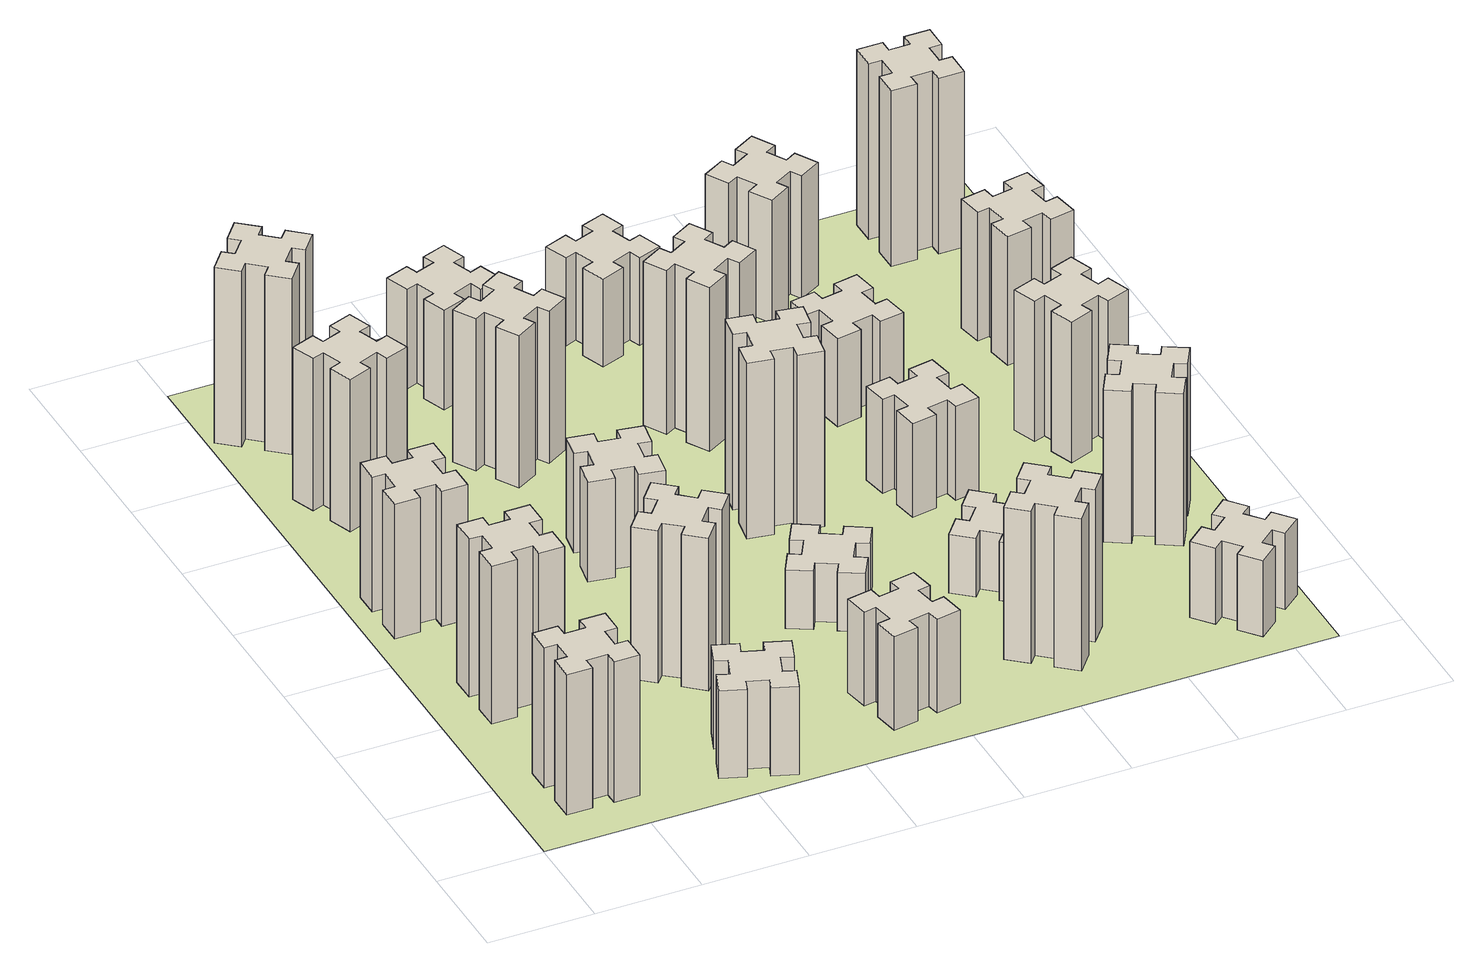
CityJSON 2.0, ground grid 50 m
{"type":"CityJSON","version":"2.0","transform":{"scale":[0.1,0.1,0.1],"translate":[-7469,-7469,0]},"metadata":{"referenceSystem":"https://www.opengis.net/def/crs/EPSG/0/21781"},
"CityObjects":{
"building1":{"type":"Building","attributes":{"class":"1000","function":"1000","usage":"1000","yearOfConstruction":2016,"roofType":"1000","measuredHeight":72,"storeysAboveGround":30,"storeysBelowGround":0},"geometry":[{"type":"Solid","lod":"1","boundaries":[[[[0,1,2,3,4,5,6,7,8,9,10,11,12,13,14,15,16,17,18,19]],[[17,16,20,21]],[[16,15,22,20]],[[15,14,23,22]],[[14,13,24,23]],[[13,12,25,24]],[[12,11,26,25]],[[11,10,27,26]],[[10,9,28,27]],[[9,8,29,28]],[[8,7,30,29]],[[7,6,31,30]],[[6,5,32,31]],[[5,4,33,32]],[[4,3,34,33]],[[3,2,35,34]],[[2,1,36,35]],[[1,0,37,36]],[[0,19,38,37]],[[19,18,39,38]],[[18,17,21,39]],[[24,25,26,27,28,29,30,31,32,33,34,35,36,37,38,39,21,20,22,23]]]]}]},
"building2":{"type":"Building","attributes":{"class":"1000","function":"1000","usage":"1000","yearOfConstruction":2016,"roofType":"1000","measuredHeight":81,"storeysAboveGround":30,"storeysBelowGround":0},"geometry":[{"type":"Solid","lod":"1","boundaries":[[[[40,41,42,43,44,45,46,47,48,49,50,51,52,53,54,55,56,57,58,59]],[[57,56,60,61]],[[56,55,62,60]],[[55,54,63,62]],[[54,53,64,63]],[[53,52,65,64]],[[52,51,66,65]],[[51,50,67,66]],[[50,49,68,67]],[[49,48,69,68]],[[48,47,70,69]],[[47,46,71,70]],[[46,45,72,71]],[[45,44,73,72]],[[44,43,74,73]],[[43,42,75,74]],[[42,41,76,75]],[[41,40,77,76]],[[40,59,78,77]],[[59,58,79,78]],[[58,57,61,79]],[[64,65,66,67,68,69,70,71,72,73,74,75,76,77,78,79,61,60,62,63]]]]}]},
"building3":{"type":"Building","attributes":{"class":"1000","function":"1000","usage":"1000","yearOfConstruction":2016,"roofType":"1000","measuredHeight":69,"storeysAboveGround":30,"storeysBelowGround":0},"geometry":[{"type":"Solid","lod":"1","boundaries":[[[[80,81,82,83,84,85,86,87,88,89,90,91,92,93,94,95,96,97,98,99]],[[97,96,100,101]],[[96,95,102,100]],[[95,94,103,102]],[[94,93,104,103]],[[93,92,105,104]],[[92,91,106,105]],[[91,90,107,106]],[[90,89,108,107]],[[89,88,109,108]],[[88,87,110,109]],[[87,86,111,110]],[[86,85,112,111]],[[85,84,113,112]],[[84,83,114,113]],[[83,82,115,114]],[[82,81,116,115]],[[81,80,117,116]],[[80,99,118,117]],[[99,98,119,118]],[[98,97,101,119]],[[104,105,106,107,108,109,110,111,112,113,114,115,116,117,118,119,101,100,102,103]]]]}]},
"building4":{"type":"Building","attributes":{"class":"1000","function":"1000","usage":"1000","yearOfConstruction":2016,"roofType":"1000","measuredHeight":78,"storeysAboveGround":30,"storeysBelowGround":0},"geometry":[{"type":"Solid","lod":"1","boundaries":[[[[120,121,122,123,124,125,126,127,128,129,130,131,132,133,134,135,136,137,138,139]],[[137,136,140,141]],[[136,135,142,140]],[[135,134,143,142]],[[134,133,144,143]],[[133,132,145,144]],[[132,131,146,145]],[[131,130,147,146]],[[130,129,148,147]],[[129,128,149,148]],[[128,127,150,149]],[[127,126,151,150]],[[126,125,152,151]],[[125,124,153,152]],[[124,123,154,153]],[[123,122,155,154]],[[122,121,156,155]],[[121,120,157,156]],[[120,139,158,157]],[[139,138,159,158]],[[138,137,141,159]],[[144,145,146,147,148,149,150,151,152,153,154,155,156,157,158,159,141,140,142,143]]]]}]},
"building5":{"type":"Building","attributes":{"class":"1000","function":"1000","usage":"1000","yearOfConstruction":2016,"roofType":"1000","measuredHeight":45,"storeysAboveGround":30,"storeysBelowGround":0},"geometry":[{"type":"Solid","lod":"1","boundaries":[[[[160,161,162,163,164,165,166,167,168,169,170,171,172,173,174,175,176,177,178,179]],[[177,176,180,181]],[[176,175,182,180]],[[175,174,183,182]],[[174,173,184,183]],[[173,172,185,184]],[[172,171,186,185]],[[171,170,187,186]],[[170,169,188,187]],[[169,168,189,188]],[[168,167,190,189]],[[167,166,191,190]],[[166,165,192,191]],[[165,164,193,192]],[[164,163,194,193]],[[163,162,195,194]],[[162,161,196,195]],[[161,160,197,196]],[[160,179,198,197]],[[179,178,199,198]],[[178,177,181,199]],[[184,185,186,187,188,189,190,191,192,193,194,195,196,197,198,199,181,180,182,183]]]]}]},
"building6":{"type":"Building","attributes":{"class":"1000","function":"1000","usage":"1000","yearOfConstruction":2016,"roofType":"1000","measuredHeight":90,"storeysAboveGround":30,"storeysBelowGround":0},"geometry":[{"type":"Solid","lod":"1","boundaries":[[[[200,201,202,203,204,205,206,207,208,209,210,211,212,213,214,215,216,217,218,219]],[[217,216,220,221]],[[216,215,222,220]],[[215,214,223,222]],[[214,213,224,223]],[[213,212,225,224]],[[212,211,226,225]],[[211,210,227,226]],[[210,209,228,227]],[[209,208,229,228]],[[208,207,230,229]],[[207,206,231,230]],[[206,205,232,231]],[[205,204,233,232]],[[204,203,234,233]],[[203,202,235,234]],[[202,201,236,235]],[[201,200,237,236]],[[200,219,238,237]],[[219,218,239,238]],[[218,217,221,239]],[[224,225,226,227,228,229,230,231,232,233,234,235,236,237,238,239,221,220,222,223]]]]}]},
"building7":{"type":"Building","attributes":{"class":"1000","function":"1000","usage":"1000","yearOfConstruction":2016,"roofType":"1000","measuredHeight":78,"storeysAboveGround":30,"storeysBelowGround":0},"geometry":[{"type":"Solid","lod":"1","boundaries":[[[[240,241,242,243,244,245,246,247,248,249,250,251,252,253,254,255,256,257,258,259]],[[257,256,260,261]],[[256,255,262,260]],[[255,254,263,262]],[[254,253,264,263]],[[253,252,265,264]],[[252,251,266,265]],[[251,250,267,266]],[[250,249,268,267]],[[249,248,269,268]],[[248,247,270,269]],[[247,246,271,270]],[[246,245,272,271]],[[245,244,273,272]],[[244,243,274,273]],[[243,242,275,274]],[[242,241,276,275]],[[241,240,277,276]],[[240,259,278,277]],[[259,258,279,278]],[[258,257,261,279]],[[264,265,266,267,268,269,270,271,272,273,274,275,276,277,278,279,261,260,262,263]]]]}]},
"building8":{"type":"Building","attributes":{"class":"1000","function":"1000","usage":"1000","yearOfConstruction":2016,"roofType":"1000","measuredHeight":51,"storeysAboveGround":30,"storeysBelowGround":0},"geometry":[{"type":"Solid","lod":"1","boundaries":[[[[280,281,282,283,284,285,286,287,288,289,290,291,292,293,294,295,296,297,298,299]],[[297,296,300,301]],[[296,295,302,300]],[[295,294,303,302]],[[294,293,304,303]],[[293,292,305,304]],[[292,291,306,305]],[[291,290,307,306]],[[290,289,308,307]],[[289,288,309,308]],[[288,287,310,309]],[[287,286,311,310]],[[286,285,312,311]],[[285,284,313,312]],[[284,283,314,313]],[[283,282,315,314]],[[282,281,316,315]],[[281,280,317,316]],[[280,299,318,317]],[[299,298,319,318]],[[298,297,301,319]],[[304,305,306,307,308,309,310,311,312,313,314,315,316,317,318,319,301,300,302,303]]]]}]},
"building9":{"type":"Building","attributes":{"class":"1000","function":"1000","usage":"1000","yearOfConstruction":2016,"roofType":"1000","measuredHeight":78,"storeysAboveGround":30,"storeysBelowGround":0},"geometry":[{"type":"Solid","lod":"1","boundaries":[[[[320,321,322,323,324,325,326,327,328,329,330,331,332,333,334,335,336,337,338,339]],[[337,336,340,341]],[[336,335,342,340]],[[335,334,343,342]],[[334,333,344,343]],[[333,332,345,344]],[[332,331,346,345]],[[331,330,347,346]],[[330,329,348,347]],[[329,328,349,348]],[[328,327,350,349]],[[327,326,351,350]],[[326,325,352,351]],[[325,324,353,352]],[[324,323,354,353]],[[323,322,355,354]],[[322,321,356,355]],[[321,320,357,356]],[[320,339,358,357]],[[339,338,359,358]],[[338,337,341,359]],[[344,345,346,347,348,349,350,351,352,353,354,355,356,357,358,359,341,340,342,343]]]]}]},
"building10":{"type":"Building","attributes":{"class":"1000","function":"1000","usage":"1000","yearOfConstruction":2016,"roofType":"1000","measuredHeight":48,"storeysAboveGround":30,"storeysBelowGround":0},"geometry":[{"type":"Solid","lod":"1","boundaries":[[[[360,361,362,363,364,365,366,367,368,369,370,371,372,373,374,375,376,377,378,379]],[[377,376,380,381]],[[376,375,382,380]],[[375,374,383,382]],[[374,373,384,383]],[[373,372,385,384]],[[372,371,386,385]],[[371,370,387,386]],[[370,369,388,387]],[[369,368,389,388]],[[368,367,390,389]],[[367,366,391,390]],[[366,365,392,391]],[[365,364,393,392]],[[364,363,394,393]],[[363,362,395,394]],[[362,361,396,395]],[[361,360,397,396]],[[360,379,398,397]],[[379,378,399,398]],[[378,377,381,399]],[[384,385,386,387,388,389,390,391,392,393,394,395,396,397,398,399,381,380,382,383]]]]}]},
"building11":{"type":"Building","attributes":{"class":"1000","function":"1000","usage":"1000","yearOfConstruction":2016,"roofType":"1000","measuredHeight":51,"storeysAboveGround":30,"storeysBelowGround":0},"geometry":[{"type":"Solid","lod":"1","boundaries":[[[[400,401,402,403,404,405,406,407,408,409,410,411,412,413,414,415,416,417,418,419]],[[417,416,420,421]],[[416,415,422,420]],[[415,414,423,422]],[[414,413,424,423]],[[413,412,425,424]],[[412,411,426,425]],[[411,410,427,426]],[[410,409,428,427]],[[409,408,429,428]],[[408,407,430,429]],[[407,406,431,430]],[[406,405,432,431]],[[405,404,433,432]],[[404,403,434,433]],[[403,402,435,434]],[[402,401,436,435]],[[401,400,437,436]],[[400,419,438,437]],[[419,418,439,438]],[[418,417,421,439]],[[424,425,426,427,428,429,430,431,432,433,434,435,436,437,438,439,421,420,422,423]]]]}]},
"building12":{"type":"Building","attributes":{"class":"1000","function":"1000","usage":"1000","yearOfConstruction":2016,"roofType":"1000","measuredHeight":30,"storeysAboveGround":30,"storeysBelowGround":0},"geometry":[{"type":"Solid","lod":"1","boundaries":[[[[440,441,442,443,444,445,446,447,448,449,450,451,452,453,454,455,456,457,458,459]],[[457,456,460,461]],[[456,455,462,460]],[[455,454,463,462]],[[454,453,464,463]],[[453,452,465,464]],[[452,451,466,465]],[[451,450,467,466]],[[450,449,468,467]],[[449,448,469,468]],[[448,447,470,469]],[[447,446,471,470]],[[446,445,472,471]],[[445,444,473,472]],[[444,443,474,473]],[[443,442,475,474]],[[442,441,476,475]],[[441,440,477,476]],[[440,459,478,477]],[[459,458,479,478]],[[458,457,461,479]],[[464,465,466,467,468,469,470,471,472,473,474,475,476,477,478,479,461,460,462,463]]]]}]},
"building13":{"type":"Building","attributes":{"class":"1000","function":"1000","usage":"1000","yearOfConstruction":2016,"roofType":"1000","measuredHeight":90,"storeysAboveGround":30,"storeysBelowGround":0},"geometry":[{"type":"Solid","lod":"1","boundaries":[[[[480,481,482,483,484,485,486,487,488,489,490,491,492,493,494,495,496,497,498,499]],[[497,496,500,501]],[[496,495,502,500]],[[495,494,503,502]],[[494,493,504,503]],[[493,492,505,504]],[[492,491,506,505]],[[491,490,507,506]],[[490,489,508,507]],[[489,488,509,508]],[[488,487,510,509]],[[487,486,511,510]],[[486,485,512,511]],[[485,484,513,512]],[[484,483,514,513]],[[483,482,515,514]],[[482,481,516,515]],[[481,480,517,516]],[[480,499,518,517]],[[499,498,519,518]],[[498,497,501,519]],[[504,505,506,507,508,509,510,511,512,513,514,515,516,517,518,519,501,500,502,503]]]]}]},
"building14":{"type":"Building","attributes":{"class":"1000","function":"1000","usage":"1000","yearOfConstruction":2016,"roofType":"1000","measuredHeight":84,"storeysAboveGround":30,"storeysBelowGround":0},"geometry":[{"type":"Solid","lod":"1","boundaries":[[[[520,521,522,523,524,525,526,527,528,529,530,531,532,533,534,535,536,537,538,539]],[[537,536,540,541]],[[536,535,542,540]],[[535,534,543,542]],[[534,533,544,543]],[[533,532,545,544]],[[532,531,546,545]],[[531,530,547,546]],[[530,529,548,547]],[[529,528,549,548]],[[528,527,550,549]],[[527,526,551,550]],[[526,525,552,551]],[[525,524,553,552]],[[524,523,554,553]],[[523,522,555,554]],[[522,521,556,555]],[[521,520,557,556]],[[520,539,558,557]],[[539,538,559,558]],[[538,537,541,559]],[[544,545,546,547,548,549,550,551,552,553,554,555,556,557,558,559,541,540,542,543]]]]}]},
"building15":{"type":"Building","attributes":{"class":"1000","function":"1000","usage":"1000","yearOfConstruction":2016,"roofType":"1000","measuredHeight":78,"storeysAboveGround":30,"storeysBelowGround":0},"geometry":[{"type":"Solid","lod":"1","boundaries":[[[[560,561,562,563,564,565,566,567,568,569,570,571,572,573,574,575,576,577,578,579]],[[577,576,580,581]],[[576,575,582,580]],[[575,574,583,582]],[[574,573,584,583]],[[573,572,585,584]],[[572,571,586,585]],[[571,570,587,586]],[[570,569,588,587]],[[569,568,589,588]],[[568,567,590,589]],[[567,566,591,590]],[[566,565,592,591]],[[565,564,593,592]],[[564,563,594,593]],[[563,562,595,594]],[[562,561,596,595]],[[561,560,597,596]],[[560,579,598,597]],[[579,578,599,598]],[[578,577,581,599]],[[584,585,586,587,588,589,590,591,592,593,594,595,596,597,598,599,581,580,582,583]]]]}]},
"building16":{"type":"Building","attributes":{"class":"1000","function":"1000","usage":"1000","yearOfConstruction":2016,"roofType":"1000","measuredHeight":45,"storeysAboveGround":30,"storeysBelowGround":0},"geometry":[{"type":"Solid","lod":"1","boundaries":[[[[600,601,602,603,604,605,606,607,608,609,610,611,612,613,614,615,616,617,618,619]],[[617,616,620,621]],[[616,615,622,620]],[[615,614,623,622]],[[614,613,624,623]],[[613,612,625,624]],[[612,611,626,625]],[[611,610,627,626]],[[610,609,628,627]],[[609,608,629,628]],[[608,607,630,629]],[[607,606,631,630]],[[606,605,632,631]],[[605,604,633,632]],[[604,603,634,633]],[[603,602,635,634]],[[602,601,636,635]],[[601,600,637,636]],[[600,619,638,637]],[[619,618,639,638]],[[618,617,621,639]],[[624,625,626,627,628,629,630,631,632,633,634,635,636,637,638,639,621,620,622,623]]]]}]},
"building17":{"type":"Building","attributes":{"class":"1000","function":"1000","usage":"1000","yearOfConstruction":2016,"roofType":"1000","measuredHeight":30,"storeysAboveGround":30,"storeysBelowGround":0},"geometry":[{"type":"Solid","lod":"1","boundaries":[[[[640,641,642,643,644,645,646,647,648,649,650,651,652,653,654,655,656,657,658,659]],[[657,656,660,661]],[[656,655,662,660]],[[655,654,663,662]],[[654,653,664,663]],[[653,652,665,664]],[[652,651,666,665]],[[651,650,667,666]],[[650,649,668,667]],[[649,648,669,668]],[[648,647,670,669]],[[647,646,671,670]],[[646,645,672,671]],[[645,644,673,672]],[[644,643,674,673]],[[643,642,675,674]],[[642,641,676,675]],[[641,640,677,676]],[[640,659,678,677]],[[659,658,679,678]],[[658,657,661,679]],[[664,665,666,667,668,669,670,671,672,673,674,675,676,677,678,679,661,660,662,663]]]]}]},
"building18":{"type":"Building","attributes":{"class":"1000","function":"1000","usage":"1000","yearOfConstruction":2016,"roofType":"1000","measuredHeight":48,"storeysAboveGround":30,"storeysBelowGround":0},"geometry":[{"type":"Solid","lod":"1","boundaries":[[[[680,681,682,683,684,685,686,687,688,689,690,691,692,693,694,695,696,697,698,699]],[[697,696,700,701]],[[696,695,702,700]],[[695,694,703,702]],[[694,693,704,703]],[[693,692,705,704]],[[692,691,706,705]],[[691,690,707,706]],[[690,689,708,707]],[[689,688,709,708]],[[688,687,710,709]],[[687,686,711,710]],[[686,685,712,711]],[[685,684,713,712]],[[684,683,714,713]],[[683,682,715,714]],[[682,681,716,715]],[[681,680,717,716]],[[680,699,718,717]],[[699,698,719,718]],[[698,697,701,719]],[[704,705,706,707,708,709,710,711,712,713,714,715,716,717,718,719,701,700,702,703]]]]}]},
"building19":{"type":"Building","attributes":{"class":"1000","function":"1000","usage":"1000","yearOfConstruction":2016,"roofType":"1000","measuredHeight":45,"storeysAboveGround":30,"storeysBelowGround":0},"geometry":[{"type":"Solid","lod":"1","boundaries":[[[[720,721,722,723,724,725,726,727,728,729,730,731,732,733,734,735,736,737,738,739]],[[737,736,740,741]],[[736,735,742,740]],[[735,734,743,742]],[[734,733,744,743]],[[733,732,745,744]],[[732,731,746,745]],[[731,730,747,746]],[[730,729,748,747]],[[729,728,749,748]],[[728,727,750,749]],[[727,726,751,750]],[[726,725,752,751]],[[725,724,753,752]],[[724,723,754,753]],[[723,722,755,754]],[[722,721,756,755]],[[721,720,757,756]],[[720,739,758,757]],[[739,738,759,758]],[[738,737,741,759]],[[744,745,746,747,748,749,750,751,752,753,754,755,756,757,758,759,741,740,742,743]]]]}]},
"building20":{"type":"Building","attributes":{"class":"1000","function":"1000","usage":"1000","yearOfConstruction":2016,"roofType":"1000","measuredHeight":39,"storeysAboveGround":30,"storeysBelowGround":0},"geometry":[{"type":"Solid","lod":"1","boundaries":[[[[760,761,762,763,764,765,766,767,768,769,770,771,772,773,774,775,776,777,778,779]],[[777,776,780,781]],[[776,775,782,780]],[[775,774,783,782]],[[774,773,784,783]],[[773,772,785,784]],[[772,771,786,785]],[[771,770,787,786]],[[770,769,788,787]],[[769,768,789,788]],[[768,767,790,789]],[[767,766,791,790]],[[766,765,792,791]],[[765,764,793,792]],[[764,763,794,793]],[[763,762,795,794]],[[762,761,796,795]],[[761,760,797,796]],[[760,779,798,797]],[[779,778,799,798]],[[778,777,781,799]],[[784,785,786,787,788,789,790,791,792,793,794,795,796,797,798,799,781,780,782,783]]]]}]},
"building21":{"type":"Building","attributes":{"class":"1000","function":"1000","usage":"1000","yearOfConstruction":2016,"roofType":"1000","measuredHeight":63,"storeysAboveGround":30,"storeysBelowGround":0},"geometry":[{"type":"Solid","lod":"1","boundaries":[[[[800,801,802,803,804,805,806,807,808,809,810,811,812,813,814,815,816,817,818,819]],[[817,816,820,821]],[[816,815,822,820]],[[815,814,823,822]],[[814,813,824,823]],[[813,812,825,824]],[[812,811,826,825]],[[811,810,827,826]],[[810,809,828,827]],[[809,808,829,828]],[[808,807,830,829]],[[807,806,831,830]],[[806,805,832,831]],[[805,804,833,832]],[[804,803,834,833]],[[803,802,835,834]],[[802,801,836,835]],[[801,800,837,836]],[[800,819,838,837]],[[819,818,839,838]],[[818,817,821,839]],[[824,825,826,827,828,829,830,831,832,833,834,835,836,837,838,839,821,820,822,823]]]]}]},
"building22":{"type":"Building","attributes":{"class":"1000","function":"1000","usage":"1000","yearOfConstruction":2016,"roofType":"1000","measuredHeight":78,"storeysAboveGround":30,"storeysBelowGround":0},"geometry":[{"type":"Solid","lod":"1","boundaries":[[[[840,841,842,843,844,845,846,847,848,849,850,851,852,853,854,855,856,857,858,859]],[[857,856,860,861]],[[856,855,862,860]],[[855,854,863,862]],[[854,853,864,863]],[[853,852,865,864]],[[852,851,866,865]],[[851,850,867,866]],[[850,849,868,867]],[[849,848,869,868]],[[848,847,870,869]],[[847,846,871,870]],[[846,845,872,871]],[[845,844,873,872]],[[844,843,874,873]],[[843,842,875,874]],[[842,841,876,875]],[[841,840,877,876]],[[840,859,878,877]],[[859,858,879,878]],[[858,857,861,879]],[[864,865,866,867,868,869,870,871,872,873,874,875,876,877,878,879,861,860,862,863]]]]}]},
"building23":{"type":"Building","attributes":{"class":"1000","function":"1000","usage":"1000","yearOfConstruction":2016,"roofType":"1000","measuredHeight":72,"storeysAboveGround":30,"storeysBelowGround":0},"geometry":[{"type":"Solid","lod":"1","boundaries":[[[[880,881,882,883,884,885,886,887,888,889,890,891,892,893,894,895,896,897,898,899]],[[897,896,900,901]],[[896,895,902,900]],[[895,894,903,902]],[[894,893,904,903]],[[893,892,905,904]],[[892,891,906,905]],[[891,890,907,906]],[[890,889,908,907]],[[889,888,909,908]],[[888,887,910,909]],[[887,886,911,910]],[[886,885,912,911]],[[885,884,913,912]],[[884,883,914,913]],[[883,882,915,914]],[[882,881,916,915]],[[881,880,917,916]],[[880,899,918,917]],[[899,898,919,918]],[[898,897,901,919]],[[904,905,906,907,908,909,910,911,912,913,914,915,916,917,918,919,901,900,902,903]]]]}]},
"building24":{"type":"Building","attributes":{"class":"1000","function":"1000","usage":"1000","yearOfConstruction":2016,"roofType":"1000","measuredHeight":66,"storeysAboveGround":30,"storeysBelowGround":0},"geometry":[{"type":"Solid","lod":"1","boundaries":[[[[920,921,922,923,924,925,926,927,928,929,930,931,932,933,934,935,936,937,938,939]],[[937,936,940,941]],[[936,935,942,940]],[[935,934,943,942]],[[934,933,944,943]],[[933,932,945,944]],[[932,931,946,945]],[[931,930,947,946]],[[930,929,948,947]],[[929,928,949,948]],[[928,927,950,949]],[[927,926,951,950]],[[926,925,952,951]],[[925,924,953,952]],[[924,923,954,953]],[[923,922,955,954]],[[922,921,956,955]],[[921,920,957,956]],[[920,939,958,957]],[[939,938,959,958]],[[938,937,941,959]],[[944,945,946,947,948,949,950,951,952,953,954,955,956,957,958,959,941,940,942,943]]]]}]},
"building25":{"type":"Building","attributes":{"class":"1000","function":"1000","usage":"1000","yearOfConstruction":2016,"roofType":"1000","measuredHeight":90,"storeysAboveGround":30,"storeysBelowGround":0},"geometry":[{"type":"Solid","lod":"1","boundaries":[[[[960,961,962,963,964,965,966,967,968,969,970,971,972,973,974,975,976,977,978,979]],[[977,976,980,981]],[[976,975,982,980]],[[975,974,983,982]],[[974,973,984,983]],[[973,972,985,984]],[[972,971,986,985]],[[971,970,987,986]],[[970,969,988,987]],[[969,968,989,988]],[[968,967,990,989]],[[967,966,991,990]],[[966,965,992,991]],[[965,964,993,992]],[[964,963,994,993]],[[963,962,995,994]],[[962,961,996,995]],[[961,960,997,996]],[[960,979,998,997]],[[979,978,999,998]],[[978,977,981,999]],[[984,985,986,987,988,989,990,991,992,993,994,995,996,997,998,999,981,980,982,983]]]]}]},
"landuse1":{"type":"LandUse","attributes":{"name":"plot1","function":"1010"},"geometry":[{"type":"MultiSurface","lod":"1","boundaries":[[[1000,1001,1002,1003]]]}]}
},
"vertices":[
[325,265,0],[425,265,0],[425,205,0],[545,205,0],[545,325,0],[485,325,0],[485,425,0],[545,425,0],[545,545,0],[425,545,0],[425,485,0],[325,485,0],[325,545,0],[205,545,0],[205,425,0],[265,425,0],[265,325,0],[205,325,0],[205,205,0],[325,205,0],[265,325,720],[205,325,720],[265,425,720],[205,425,720],[205,545,720],[325,545,720],[325,485,720],[425,485,720],[425,545,720],[545,545,720],[545,425,720],[485,425,720],[485,325,720],[545,325,720],[545,205,720],[425,205,720],[425,265,720],[325,265,720],[325,205,720],[205,205,720],
[325,1005,0],[425,1005,0],[425,945,0],[545,945,0],[545,1065,0],[485,1065,0],[485,1165,0],[545,1165,0],[545,1285,0],[425,1285,0],[425,1225,0],[325,1225,0],[325,1285,0],[205,1285,0],[205,1165,0],[265,1165,0],[265,1065,0],[205,1065,0],[205,945,0],[325,945,0],[265,1065,810],[205,1065,810],[265,1165,810],[205,1165,810],[205,1285,810],[325,1285,810],[325,1225,810],[425,1225,810],[425,1285,810],[545,1285,810],[545,1165,810],[485,1165,810],[485,1065,810],[545,1065,810],[545,945,810],[425,945,810],[425,1005,810],[325,1005,810],[325,945,810],[205,945,810],
[385,1805,0],[385,1905,0],[445,1905,0],[445,2025,0],[325,2025,0],[325,1965,0],[225,1965,0],[225,2025,0],[105,2025,0],[105,1905,0],[165,1905,0],[165,1805,0],[105,1805,0],[105,1685,0],[225,1685,0],[225,1745,0],[325,1745,0],[325,1685,0],[445,1685,0],[445,1805,0],[325,1745,690],[325,1685,690],[225,1745,690],[225,1685,690],[105,1685,690],[105,1805,690],[165,1805,690],[165,1905,690],[105,1905,690],[105,2025,690],[225,2025,690],[225,1965,690],[325,1965,690],[325,2025,690],[445,2025,690],[445,1905,690],[385,1905,690],[385,1805,690],[445,1805,690],[445,1685,690],
[385,2816,0],[291,2782,0],[270,2838,0],[157,2797,0],[199,2684,0],[255,2705,0],[289,2611,0],[233,2590,0],[274,2477,0],[387,2519,0],[366,2575,0],[460,2609,0],[480,2553,0],[593,2594,0],[552,2707,0],[496,2686,0],[462,2780,0],[518,2800,0],[477,2913,0],[364,2872,0],[462,2780,780],[518,2800,780],[496,2686,780],[552,2707,780],[593,2594,780],[480,2553,780],[460,2609,780],[366,2575,780],[387,2519,780],[274,2477,780],[233,2590,780],[289,2611,780],[255,2705,780],[199,2684,780],[157,2797,780],[270,2838,780],[291,2782,780],[385,2816,780],[364,2872,780],[477,2913,780],
[1200,362,0],[1106,396,0],[1127,452,0],[1014,493,0],[973,380,0],[1029,360,0],[995,266,0],[939,287,0],[897,174,0],[1010,133,0],[1031,189,0],[1125,155,0],[1104,99,0],[1217,57,0],[1258,170,0],[1202,191,0],[1236,285,0],[1292,264,0],[1333,377,0],[1220,418,0],[1236,285,450],[1292,264,450],[1202,191,450],[1258,170,450],[1217,57,450],[1104,99,450],[1125,155,450],[1031,189,450],[1010,133,450],[897,174,450],[939,287,450],[995,266,450],[1029,360,450],[973,380,450],[1014,493,450],[1127,452,450],[1106,396,450],[1200,362,450],[1220,418,450],[1333,377,450],
[384,3387,0],[308,3452,0],[346,3498,0],[254,3575,0],[177,3483,0],[223,3444,0],[159,3368,0],[113,3406,0],[36,3314,0],[128,3237,0],[166,3283,0],[243,3219,0],[204,3173,0],[296,3096,0],[373,3188,0],[327,3226,0],[392,3303,0],[438,3264,0],[515,3356,0],[423,3433,0],[392,3303,900],[438,3264,900],[327,3226,900],[373,3188,900],[296,3096,900],[204,3173,900],[243,3219,900],[166,3283,900],[128,3237,900],[36,3314,900],[113,3406,900],[159,3368,900],[223,3444,900],[177,3483,900],[254,3575,900],[346,3498,900],[308,3452,900],[384,3387,900],[423,3433,900],[515,3356,900],
[1224,1067,0],[1148,1132,0],[1186,1178,0],[1094,1255,0],[1017,1163,0],[1063,1124,0],[999,1048,0],[953,1086,0],[876,994,0],[968,917,0],[1006,963,0],[1083,899,0],[1044,853,0],[1136,776,0],[1213,868,0],[1167,906,0],[1232,983,0],[1278,944,0],[1355,1036,0],[1263,1113,0],[1232,983,780],[1278,944,780],[1167,906,780],[1213,868,780],[1136,776,780],[1044,853,780],[1083,899,780],[1006,963,780],[968,917,780],[876,994,780],[953,1086,780],[999,1048,780],[1063,1124,780],[1017,1163,780],[1094,1255,780],[1186,1178,780],[1148,1132,780],[1224,1067,780],[1263,1113,780],[1355,1036,780],
[1315,1787,0],[1332,1885,0],[1391,1875,0],[1412,1993,0],[1294,2014,0],[1284,1955,0],[1185,1972,0],[1196,2031,0],[1077,2052,0],[1057,1934,0],[1116,1924,0],[1098,1825,0],[1039,1836,0],[1018,1717,0],[1137,1697,0],[1147,1756,0],[1245,1738,0],[1235,1679,0],[1353,1658,0],[1374,1777,0],[1245,1738,510],[1235,1679,510],[1147,1756,510],[1137,1697,510],[1018,1717,510],[1039,1836,510],[1098,1825,510],[1116,1924,510],[1057,1934,510],[1077,2052,510],[1196,2031,510],[1185,1972,510],[1284,1955,510],[1294,2014,510],[1412,1993,510],[1391,1875,510],[1332,1885,510],[1315,1787,510],[1374,1777,510],[1353,1658,510],
[1236,2707,0],[1186,2794,0],[1238,2824,0],[1178,2928,0],[1074,2868,0],[1104,2816,0],[1017,2766,0],[987,2818,0],[883,2758,0],[943,2654,0],[995,2684,0],[1045,2597,0],[993,2567,0],[1053,2463,0],[1157,2523,0],[1127,2575,0],[1214,2625,0],[1244,2573,0],[1348,2633,0],[1288,2737,0],[1214,2625,780],[1244,2573,780],[1127,2575,780],[1157,2523,780],[1053,2463,780],[993,2567,780],[1045,2597,780],[995,2684,780],[943,2654,780],[883,2758,780],[987,2818,780],[1017,2766,780],[1104,2816,780],[1074,2868,780],[1178,2928,780],[1238,2824,780],[1186,2794,780],[1236,2707,780],[1288,2737,780],[1348,2633,780],
[1738,405,0],[1756,307,0],[1697,297,0],[1717,178,0],[1836,199,0],[1825,258,0],[1924,276,0],[1934,217,0],[2052,237,0],[2031,356,0],[1972,345,0],[1955,444,0],[2014,454,0],[1993,572,0],[1875,551,0],[1885,492,0],[1787,475,0],[1777,534,0],[1658,513,0],[1679,395,0],[1787,475,480],[1777,534,480],[1885,492,480],[1875,551,480],[1993,572,480],[2014,454,480],[1955,444,480],[1972,345,480],[2031,356,480],[2052,237,480],[1934,217,480],[1924,276,480],[1825,258,480],[1836,199,480],[1717,178,480],[1697,297,480],[1756,307,480],[1738,405,480],[1679,395,480],[1658,513,480],
[1125,3456,0],[1031,3422,0],[1010,3478,0],[897,3437,0],[939,3324,0],[995,3345,0],[1029,3251,0],[973,3230,0],[1014,3117,0],[1127,3159,0],[1106,3215,0],[1200,3249,0],[1220,3193,0],[1333,3234,0],[1292,3347,0],[1236,3326,0],[1202,3420,0],[1258,3440,0],[1217,3553,0],[1104,3512,0],[1202,3420,510],[1258,3440,510],[1236,3326,510],[1292,3347,510],[1333,3234,510],[1220,3193,510],[1200,3249,510],[1106,3215,510],[1127,3159,510],[1014,3117,510],[973,3230,510],[1029,3251,510],[995,3345,510],[939,3324,510],[897,3437,510],[1010,3478,510],[1031,3422,510],[1125,3456,510],[1104,3512,510],[1217,3553,510],
[1954,1186,0],[1867,1236,0],[1897,1288,0],[1793,1348,0],[1733,1244,0],[1785,1214,0],[1735,1127,0],[1683,1157,0],[1623,1053,0],[1727,993,0],[1757,1045,0],[1844,995,0],[1814,943,0],[1918,883,0],[1978,987,0],[1926,1017,0],[1976,1104,0],[2028,1074,0],[2088,1178,0],[1984,1238,0],[1976,1104,300],[2028,1074,300],[1926,1017,300],[1978,987,300],[1918,883,300],[1814,943,300],[1844,995,300],[1757,1045,300],[1727,993,300],[1623,1053,300],[1683,1157,300],[1735,1127,300],[1785,1214,300],[1733,1244,300],[1793,1348,300],[1897,1288,300],[1867,1236,300],[1954,1186,300],[1984,1238,300],[2088,1178,300],
[1856,1924,0],[1838,1825,0],[1779,1836,0],[1758,1717,0],[1877,1697,0],[1887,1756,0],[1985,1738,0],[1975,1679,0],[2093,1658,0],[2114,1777,0],[2055,1787,0],[2072,1885,0],[2131,1875,0],[2152,1993,0],[2034,2014,0],[2024,1955,0],[1925,1972,0],[1936,2031,0],[1817,2052,0],[1797,1934,0],[1925,1972,900],[1936,2031,900],[2024,1955,900],[2034,2014,900],[2152,1993,900],[2131,1875,900],[2072,1885,900],[2055,1787,900],[2114,1777,900],[2093,1658,900],[1975,1679,900],[1985,1738,900],[1887,1756,900],[1877,1697,900],[1758,1717,900],[1779,1836,900],[1838,1825,900],[1856,1924,900],[1797,1934,900],[1817,2052,900],
[1967,2475,0],[2054,2525,0],[2084,2473,0],[2188,2533,0],[2128,2637,0],[2076,2607,0],[2026,2694,0],[2078,2724,0],[2018,2828,0],[1914,2768,0],[1944,2716,0],[1857,2666,0],[1827,2718,0],[1723,2658,0],[1783,2554,0],[1835,2584,0],[1885,2497,0],[1833,2467,0],[1893,2363,0],[1997,2423,0],[1885,2497,840],[1833,2467,840],[1835,2584,840],[1783,2554,840],[1723,2658,840],[1827,2718,840],[1857,2666,840],[1944,2716,840],[1914,2768,840],[2018,2828,840],[2078,2724,840],[2026,2694,840],[2076,2607,840],[2128,2637,840],[2188,2533,840],[2084,2473,840],[2054,2525,840],[1967,2475,840],[1997,2423,840],[1893,2363,840],
[2704,527,0],[2628,592,0],[2666,638,0],[2574,715,0],[2497,623,0],[2543,584,0],[2479,508,0],[2433,546,0],[2356,454,0],[2448,377,0],[2486,423,0],[2563,359,0],[2524,313,0],[2616,236,0],[2693,328,0],[2647,366,0],[2712,443,0],[2758,404,0],[2835,496,0],[2743,573,0],[2712,443,780],[2758,404,780],[2647,366,780],[2693,328,780],[2616,236,780],[2524,313,780],[2563,359,780],[2486,423,780],[2448,377,780],[2356,454,780],[2433,546,780],[2479,508,780],[2543,584,780],[2497,623,780],[2574,715,780],[2666,638,780],[2628,592,780],[2704,527,780],[2743,573,780],[2835,496,780],
[1865,3456,0],[1771,3422,0],[1750,3478,0],[1637,3437,0],[1679,3324,0],[1735,3345,0],[1769,3251,0],[1713,3230,0],[1754,3117,0],[1867,3159,0],[1846,3215,0],[1940,3249,0],[1960,3193,0],[2073,3234,0],[2032,3347,0],[1976,3326,0],[1942,3420,0],[1998,3440,0],[1957,3553,0],[1844,3512,0],[1942,3420,450],[1998,3440,450],[1976,3326,450],[2032,3347,450],[2073,3234,450],[1960,3193,450],[1940,3249,450],[1846,3215,450],[1867,3159,450],[1754,3117,450],[1713,3230,450],[1769,3251,450],[1735,3345,450],[1679,3324,450],[1637,3437,450],[1750,3478,450],[1771,3422,450],[1865,3456,450],[1844,3512,450],[1957,3553,450],
[2647,906,0],[2712,983,0],[2758,944,0],[2835,1036,0],[2743,1113,0],[2704,1067,0],[2628,1132,0],[2666,1178,0],[2574,1255,0],[2497,1163,0],[2543,1124,0],[2479,1048,0],[2433,1086,0],[2356,994,0],[2448,917,0],[2486,963,0],[2563,899,0],[2524,853,0],[2616,776,0],[2693,868,0],[2563,899,300],[2524,853,300],[2486,963,300],[2448,917,300],[2356,994,300],[2433,1086,300],[2479,1048,300],[2543,1124,300],[2497,1163,300],[2574,1255,300],[2666,1178,300],[2628,1132,300],[2704,1067,300],[2743,1113,300],[2835,1036,300],[2758,944,300],[2712,983,300],[2647,906,300],[2693,868,300],[2616,776,300],
[2625,1872,0],[2527,1855,0],[2517,1914,0],[2398,1893,0],[2419,1775,0],[2478,1785,0],[2496,1687,0],[2437,1677,0],[2457,1558,0],[2576,1579,0],[2565,1638,0],[2664,1656,0],[2674,1597,0],[2792,1617,0],[2771,1736,0],[2712,1725,0],[2695,1824,0],[2754,1834,0],[2733,1952,0],[2615,1931,0],[2695,1824,480],[2754,1834,480],[2712,1725,480],[2771,1736,480],[2792,1617,480],[2674,1597,480],[2664,1656,480],[2565,1638,480],[2576,1579,480],[2457,1558,480],[2437,1677,480],[2496,1687,480],[2478,1785,480],[2419,1775,480],[2398,1893,480],[2517,1914,480],[2527,1855,480],[2625,1872,480],[2615,1931,480],[2733,1952,480],
[2565,2378,0],[2664,2396,0],[2674,2337,0],[2792,2357,0],[2771,2476,0],[2712,2465,0],[2695,2564,0],[2754,2574,0],[2733,2692,0],[2615,2671,0],[2625,2612,0],[2527,2595,0],[2517,2654,0],[2398,2633,0],[2419,2515,0],[2478,2525,0],[2496,2427,0],[2437,2417,0],[2457,2298,0],[2576,2319,0],[2496,2427,450],[2437,2417,450],[2478,2525,450],[2419,2515,450],[2398,2633,450],[2517,2654,450],[2527,2595,450],[2625,2612,450],[2615,2671,450],[2733,2692,450],[2754,2574,450],[2695,2564,450],[2712,2465,450],[2771,2476,450],[2792,2357,450],[2674,2337,450],[2664,2396,450],[2565,2378,450],[2576,2319,450],[2457,2298,450],
[3468,259,0],[3544,323,0],[3583,277,0],[3675,354,0],[3598,446,0],[3552,408,0],[3487,484,0],[3533,523,0],[3456,615,0],[3364,538,0],[3403,492,0],[3326,427,0],[3288,473,0],[3196,396,0],[3273,304,0],[3319,343,0],[3383,266,0],[3337,228,0],[3414,136,0],[3506,213,0],[3383,266,390],[3337,228,390],[3319,343,390],[3273,304,390],[3196,396,390],[3288,473,390],[3326,427,390],[3403,492,390],[3364,538,390],[3456,615,390],[3533,523,390],[3487,484,390],[3552,408,390],[3598,446,390],[3675,354,390],[3583,277,390],[3544,323,390],[3468,259,390],[3506,213,390],[3414,136,390],
[2716,3347,0],[2666,3434,0],[2718,3464,0],[2658,3568,0],[2554,3508,0],[2584,3456,0],[2497,3406,0],[2467,3458,0],[2363,3398,0],[2423,3294,0],[2475,3324,0],[2525,3237,0],[2473,3207,0],[2533,3103,0],[2637,3163,0],[2607,3215,0],[2694,3265,0],[2724,3213,0],[2828,3273,0],[2768,3377,0],[2694,3265,630],[2724,3213,630],[2607,3215,630],[2637,3163,630],[2533,3103,630],[2473,3207,630],[2525,3237,630],[2475,3324,630],[2423,3294,630],[2363,3398,630],[2467,3458,630],[2497,3406,630],[2584,3456,630],[2554,3508,630],[2658,3568,630],[2718,3464,630],[2666,3434,630],[2716,3347,630],[2768,3377,630],[2828,3273,630],
[3237,1045,0],[3324,995,0],[3294,943,0],[3398,883,0],[3458,987,0],[3406,1017,0],[3456,1104,0],[3508,1074,0],[3568,1178,0],[3464,1238,0],[3434,1186,0],[3347,1236,0],[3377,1288,0],[3273,1348,0],[3213,1244,0],[3265,1214,0],[3215,1127,0],[3163,1157,0],[3103,1053,0],[3207,993,0],[3215,1127,780],[3163,1157,780],[3265,1214,780],[3213,1244,780],[3273,1348,780],[3377,1288,780],[3347,1236,780],[3434,1186,780],[3464,1238,780],[3568,1178,780],[3508,1074,780],[3456,1104,780],[3406,1017,780],[3458,987,780],[3398,883,780],[3294,943,780],[3324,995,780],[3237,1045,780],[3207,993,780],[3103,1053,780],
[3456,1846,0],[3422,1940,0],[3478,1960,0],[3437,2073,0],[3324,2032,0],[3345,1976,0],[3251,1942,0],[3230,1998,0],[3117,1957,0],[3159,1844,0],[3215,1865,0],[3249,1771,0],[3193,1750,0],[3234,1637,0],[3347,1679,0],[3326,1735,0],[3420,1769,0],[3440,1713,0],[3553,1754,0],[3512,1867,0],[3420,1769,720],[3440,1713,720],[3326,1735,720],[3347,1679,720],[3234,1637,720],[3193,1750,720],[3249,1771,720],[3215,1865,720],[3159,1844,720],[3117,1957,720],[3230,1998,720],[3251,1942,720],[3345,1976,720],[3324,2032,720],[3437,2073,720],[3478,1960,720],[3422,1940,720],[3456,1846,720],[3512,1867,720],[3553,1754,720],
[3318,2625,0],[3336,2527,0],[3277,2517,0],[3297,2398,0],[3416,2419,0],[3405,2478,0],[3504,2496,0],[3514,2437,0],[3632,2457,0],[3611,2576,0],[3552,2565,0],[3535,2664,0],[3594,2674,0],[3573,2792,0],[3455,2771,0],[3465,2712,0],[3367,2695,0],[3357,2754,0],[3238,2733,0],[3259,2615,0],[3367,2695,660],[3357,2754,660],[3465,2712,660],[3455,2771,660],[3573,2792,660],[3594,2674,660],[3535,2664,660],[3552,2565,660],[3611,2576,660],[3632,2457,660],[3514,2437,660],[3504,2496,660],[3405,2478,660],[3416,2419,660],[3297,2398,660],[3277,2517,660],[3336,2527,660],[3318,2625,660],[3259,2615,660],[3238,2733,660],
[3285,3325,0],[3385,3325,0],[3385,3265,0],[3505,3265,0],[3505,3385,0],[3445,3385,0],[3445,3485,0],[3505,3485,0],[3505,3605,0],[3385,3605,0],[3385,3545,0],[3285,3545,0],[3285,3605,0],[3165,3605,0],[3165,3485,0],[3225,3485,0],[3225,3385,0],[3165,3385,0],[3165,3265,0],[3285,3265,0],[3225,3385,900],[3165,3385,900],[3225,3485,900],[3165,3485,900],[3165,3605,900],[3285,3605,900],[3285,3545,900],[3385,3545,900],[3385,3605,900],[3505,3605,900],[3505,3485,900],[3445,3485,900],[3445,3385,900],[3505,3385,900],[3505,3265,900],[3385,3265,900],[3385,3325,900],[3285,3325,900],[3285,3265,900],[3165,3265,900],
[5,3705,0],[3705,3705,0],[3705,5,0],[5,5,0]
]}
